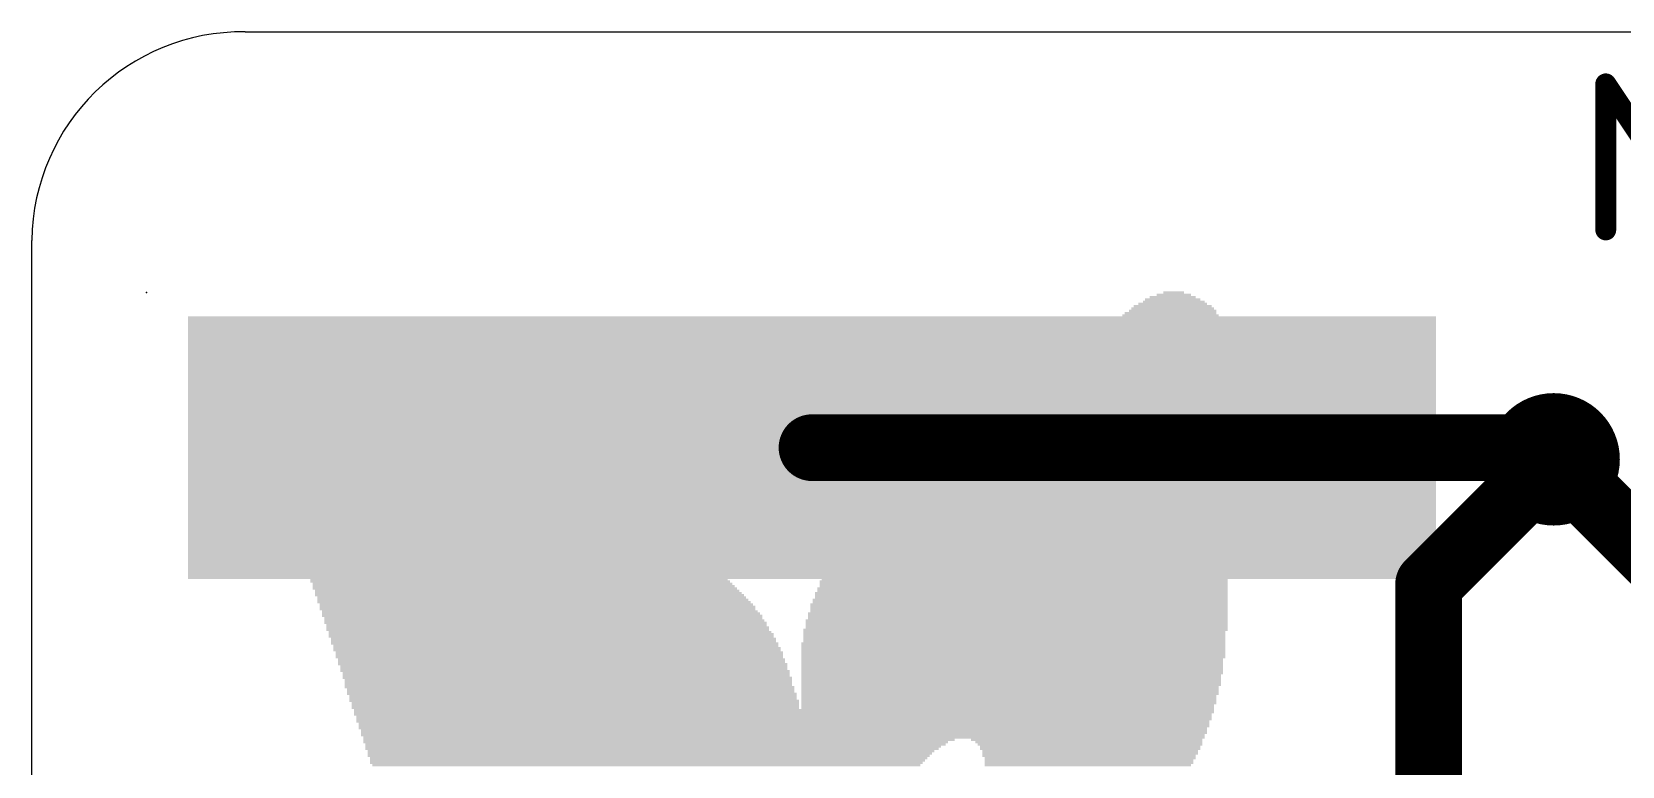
# Model space of a CAD drawing. Extents: x -5 to 26.9, y -6.2 to 6.2.
# Drawn here: x -4.95 to 4.74, y 1.56 to 6.03 of the extents above; entities that cross this region are included whole.
import ezdxf

# ---------------------------------------------------------------- set-up
doc = ezdxf.new("R2010")
doc.units = 0
for name, color, linetype in [('1', 12, 'CONTINUOUS'), ('16', 5, 'CONTINUOUS'), ('18', 3, 'CONTINUOUS'), ('20', 53, 'CONTINUOUS'), ('21', 40, 'CONTINUOUS'), ('22', 6, 'CONTINUOUS'), ('24', 53, 'CONTINUOUS'), ('29', 253, 'CONTINUOUS')]:
    doc.layers.add(name, color=color, linetype=linetype)

# ---------------------------------------------------------------- blocks, each defined once
blk = doc.blocks.new('RECT')
blk.add_solid([(-0.5, -0.5), (0.5, -0.5), (-0.5, 0.5), (0.5, 0.5)])
blk = doc.blocks.new('ROUNDV')
at = {"const_width": 0.5}
blk.add_lwpolyline([(0, -0.25, 1), (0, 0.25, 1), (0, -0.25)], format="xyb", dxfattribs=at)

msp = doc.modelspace()

# ---------------------------------------------------------------- linework, layer by layer
at = {"layer": '1'}
for points, const_width in [([(-0.2, 3.5), (4.247, 3.5)], 0.4064), ([(4.247, 3.5), (4.318, 3.429)], 0.1778)]:
    msp.add_lwpolyline(points, dxfattribs=dict(at, const_width=const_width))
for points, const_width in [([(-0.2, 3.6016, 1), (-0.2, 3.3984)], 0.2032), ([(4.247, 3.3984, 1), (4.247, 3.6016)], 0.2032), ([(4.2784, 3.5314, 1), (4.2156, 3.4686)], 0.0889), ([(4.2866, 3.3976, 1), (4.3494, 3.4604)], 0.0889)]:
    msp.add_lwpolyline(points, format="xyb", dxfattribs=dict(at, const_width=const_width))
at = {"layer": '16', "const_width": 0.4064}
for points in [[(4.318, 3.429), (3.556, 2.667)], [(5.842, 1.905), (4.318, 3.429)], [(3.556, 2.667), (3.556, -0.4826)]]:
    msp.add_lwpolyline(points, dxfattribs=at)
at = {"layer": '16', "const_width": 0.2032}
for points in [[(4.3898, 3.5008, 1), (4.2462, 3.3572)], [(4.3898, 3.3572, 1), (4.2462, 3.5008)], [(3.6576, 2.667, 1), (3.4544, 2.667)], [(3.4842, 2.7388, 1), (3.6278, 2.5952)]]:
    msp.add_lwpolyline(points, format="xyb", dxfattribs=at)
at = {"layer": '20'}
for p, q in [((-3.653, 6.0325), (25.3959, 6.0325)), ((-4.953, -4.7625), (-4.953, 4.7625))]:
    msp.add_line(p, q, dxfattribs=at)
msp.add_arc((-3.668, 4.7475), 1.2851, 89.3312, 179.3312, dxfattribs=at)
at = {"layer": '21', "const_width": 0.127}
for points in [[(4.6355, 4.826), (4.6355, 5.7158)], [(4.6355, 5.7158), (5.2287, 4.826)]]:
    msp.add_lwpolyline(points, dxfattribs=at)
at = {"layer": '21', "const_width": 0.0635}
for points in [[(4.6673, 5.7158, 1), (4.6038, 5.7158)], [(4.6619, 5.7334, 1), (4.6091, 5.6981)], [(4.6038, 4.826, 1), (4.6673, 4.826)]]:
    msp.add_lwpolyline(points, format="xyb", dxfattribs=at)
at = {"layer": '24'}
msp.add_point((-4.2545, 4.445), dxfattribs=at)

# ---------------------------------------------------------------- block references
at = {"layer": '1', "xscale": 7.5, "yscale": 1.5}
msp.add_blockref('RECT', (-0.2, 3.5), dxfattribs=at)
at = {"layer": '18', "xscale": 0.8064, "yscale": 0.8064}
msp.add_blockref('ROUNDV', (4.318, 3.429), dxfattribs=at)
msp.add_blockref('ROUNDV', (4.318, 3.429), dxfattribs=at)
at = {"layer": '22'}
for p, xscale, yscale in [((1.9971, 4.3612), 0.475, 0.014), ((1.997, 4.3752), 0.4191, 0.0139), ((2.0041, 4.3891), 0.3772, 0.014), ((1.997, 4.4031), 0.3353, 0.014), ((1.9971, 4.4171), 0.2794, 0.0139), ((2.004, 4.431), 0.2095, 0.014), ((2.004, 4.445), 0.1257, 0.014), ((1.9692, 4.2634), 0.6705, 0.014), ((1.9691, 4.2774), 0.6426, 0.0139), ((1.9761, 4.2913), 0.6286, 0.014), ((1.9831, 4.3053), 0.5868, 0.014), ((1.9831, 4.3193), 0.5588, 0.014), ((1.997, 4.3333), 0.5309, 0.0139), ((1.997, 4.3472), 0.5029, 0.014), ((1.9063, 4.1656), 0.8242, 0.014), ((1.9133, 4.1796), 0.8103, 0.014), ((1.9273, 4.1936), 0.7823, 0.0139), ((1.9342, 4.2075), 0.7684, 0.014), ((1.9482, 4.2215), 0.7404, 0.014), ((1.9482, 4.2355), 0.7125, 0.0139), ((1.9552, 4.2494), 0.6985, 0.014), ((1.8504, 4.0678), 0.964, 0.014), ((1.8574, 4.0818), 0.95, 0.014), ((1.8644, 4.0957), 0.936, 0.0139), ((1.8784, 4.1097), 0.9081, 0.014), ((1.8854, 4.1237), 0.8941, 0.014), ((1.8923, 4.1376), 0.8802, 0.0139), ((1.9063, 4.1516), 0.8522, 0.014), ((1.7806, 3.97), 1.1037, 0.014), ((1.7876, 3.984), 1.0897, 0.014), ((1.8015, 3.998), 1.0618, 0.0139), ((1.8085, 4.0119), 1.0478, 0.014), ((1.8155, 4.0259), 1.0338, 0.014), ((1.8295, 4.0399), 1.0059, 0.014), ((1.8365, 4.0539), 0.9919, 0.0139), ((1.7107, 3.8722), 1.2434, 0.014), ((1.7247, 3.8862), 1.2154, 0.014), ((1.7317, 3.9002), 1.2015, 0.014), ((1.7457, 3.9142), 1.1735, 0.0139), ((1.7526, 3.9281), 1.1596, 0.014), ((1.7596, 3.9421), 1.1456, 0.014), ((1.7736, 3.9561), 1.1176, 0.0139), ((1.6479, 3.7745), 1.3691, 0.0139), ((1.6549, 3.7884), 1.3551, 0.014), ((1.6688, 3.8024), 1.3272, 0.014), ((1.6758, 3.8164), 1.3132, 0.0139), ((1.6828, 3.8303), 1.2993, 0.014), ((1.6967, 3.8443), 1.2713, 0.014), ((1.7038, 3.8583), 1.2573, 0.0139), ((1.578, 3.6766), 1.5088, 0.0139), ((1.5919, 3.6906), 1.4809, 0.014), ((1.599, 3.7046), 1.4669, 0.014), ((1.6059, 3.7186), 1.4529, 0.0139), ((1.6199, 3.7325), 1.425, 0.014), ((1.6269, 3.7465), 1.411, 0.014), ((1.6409, 3.7605), 1.3831, 0.014), ((-3.074, 3.5789), 0.475, 0.0139), ((-3.0811, 3.5928), 0.4051, 0.014), ((-3.095, 3.6068), 0.3492, 0.014), ((-3.109, 3.6208), 0.2655, 0.014), ((-3.116, 3.6348), 0.1677, 0.0139), ((1.5151, 3.5789), 1.6345, 0.0139), ((1.5221, 3.5928), 1.6206, 0.014), ((1.5291, 3.6068), 1.6066, 0.014), ((1.5431, 3.6208), 1.5787, 0.014), ((1.5501, 3.6348), 1.5647, 0.0139), ((1.5641, 3.6487), 1.5367, 0.014), ((1.571, 3.6627), 1.5228, 0.014), ((-2.9693, 3.4811), 0.8521, 0.014), ((-3.0042, 3.509), 0.7544, 0.014), ((-2.9832, 3.495), 0.7963, 0.0139), ((-3.0182, 3.523), 0.6985, 0.014), ((-3.0321, 3.537), 0.6426, 0.0139), ((-3.0461, 3.5509), 0.5868, 0.014), ((-3.06, 3.5649), 0.5309, 0.014), ((1.4453, 3.4811), 1.7742, 0.014), ((1.4593, 3.495), 1.7463, 0.0139), ((1.4663, 3.509), 1.7323, 0.014), ((1.4732, 3.523), 1.7184, 0.014), ((1.4872, 3.537), 1.6904, 0.0139), ((1.4942, 3.5509), 1.6764, 0.014), ((1.5011, 3.5649), 1.6625, 0.014), ((-2.9204, 3.4392), 1.0059, 0.0139), ((-2.8994, 3.4252), 1.0478, 0.014), ((-2.8575, 3.3973), 1.1316, 0.0139), ((-2.8784, 3.4112), 1.0897, 0.014), ((-2.9553, 3.4671), 0.908, 0.014), ((-2.9344, 3.4531), 0.9499, 0.014), ((1.3894, 3.3973), 1.886, 0.0139), ((1.3964, 3.4112), 1.872, 0.014), ((1.4103, 3.4252), 1.8441, 0.014), ((1.4174, 3.4392), 1.8301, 0.0139), ((1.4244, 3.4531), 1.8161, 0.014), ((1.4383, 3.4671), 1.7882, 0.014), ((-2.8436, 3.3833), 1.1875, 0.014), ((-2.8226, 3.3693), 1.2294, 0.014), ((-2.8016, 3.3554), 1.2713, 0.0139), ((-2.7807, 3.3414), 1.3132, 0.014), ((-2.7597, 3.3274), 1.3551, 0.014), ((-2.7388, 3.3134), 1.397, 0.014), ((-2.7178, 3.2995), 1.439, 0.0139), ((1.3266, 3.2995), 2.0117, 0.0139), ((1.3335, 3.3134), 1.9978, 0.014), ((1.3475, 3.3274), 1.9698, 0.014), ((1.3545, 3.3414), 1.9558, 0.014), ((1.3615, 3.3554), 1.9419, 0.0139), ((1.3685, 3.3693), 1.9279, 0.014), ((1.3824, 3.3833), 1.9, 0.014), ((-2.6968, 3.2855), 1.4809, 0.014), ((-2.6759, 3.2715), 1.5228, 0.014), ((-2.648, 3.2576), 1.5507, 0.0139), ((-2.6061, 3.2296), 1.6345, 0.014), ((-2.5572, 3.2017), 1.7323, 0.014), ((-2.627, 3.2436), 1.5926, 0.014), ((-2.5781, 3.2157), 1.6904, 0.0139), ((1.2776, 3.2017), 2.1095, 0.014), ((1.2847, 3.2157), 2.0955, 0.0139), ((1.2916, 3.2296), 2.0816, 0.014), ((1.2986, 3.2436), 2.0676, 0.014), ((1.3056, 3.2576), 2.0536, 0.0139), ((1.3126, 3.2715), 2.0397, 0.014), ((1.3196, 3.2855), 2.0257, 0.014), ((-2.5083, 3.1737), 1.8021, 0.014), ((-2.5292, 3.1877), 1.7602, 0.014), ((-2.4873, 3.1598), 1.844, 0.0139), ((-2.4594, 3.1458), 1.8719, 0.014), ((-2.4384, 3.1318), 1.9138, 0.014), ((-2.4174, 3.1179), 1.9558, 0.0139), ((-2.3895, 3.1039), 1.9838, 0.014), ((1.2288, 3.1039), 2.2073, 0.014), ((1.2358, 3.1179), 2.1933, 0.0139), ((1.2427, 3.1318), 2.1794, 0.014), ((1.2497, 3.1458), 2.1654, 0.014), ((1.2567, 3.1598), 2.1514, 0.0139), ((1.2637, 3.1737), 2.1375, 0.014), ((1.2707, 3.1877), 2.1235, 0.014), ((-2.3337, 3.062), 2.0955, 0.014), ((-2.3685, 3.0899), 2.0257, 0.014), ((-2.3546, 3.076), 2.0536, 0.0139), ((-2.3127, 3.048), 2.1095, 0.014), ((-2.2987, 3.034), 2.1374, 0.014), ((-2.2778, 3.0201), 2.1793, 0.0139), ((-2.2568, 3.0061), 2.1933, 0.014), ((1.1938, 3.0201), 2.2772, 0.0139), ((1.1938, 3.0061), 2.2772, 0.014), ((1.2008, 3.034), 2.2632, 0.014), ((1.2078, 3.048), 2.2492, 0.014), ((1.2148, 3.062), 2.2352, 0.014), ((1.2218, 3.0899), 2.2213, 0.014), ((1.2218, 3.076), 2.2213, 0.0139), ((-2.2428, 2.9921), 2.2212, 0.014), ((-2.2288, 2.9782), 2.2491, 0.0139), ((-2.201, 2.9502), 2.2771, 0.014), ((-2.2149, 2.9642), 2.2492, 0.014), ((-2.1869, 2.9363), 2.3051, 0.0139), ((-2.166, 2.9223), 2.319, 0.014), ((-2.159, 2.9083), 2.333, 0.014), ((1.1519, 2.9083), 2.361, 0.014), ((1.1589, 2.9223), 2.347, 0.014), ((1.1659, 2.9363), 2.333, 0.0139), ((1.1728, 2.9642), 2.3191, 0.014), ((1.1728, 2.9502), 2.3191, 0.014), ((1.1799, 2.9782), 2.3051, 0.0139), ((1.1868, 2.9921), 2.2911, 0.014), ((-2.145, 2.8943), 2.3609, 0.014), ((-2.1171, 2.8664), 2.3888, 0.014), ((-2.1031, 2.8524), 2.4168, 0.014), ((-2.124, 2.8803), 2.3749, 0.0139), ((-2.0892, 2.8384), 2.4169, 0.0139), ((-2.0822, 2.8245), 2.4308, 0.014), ((-2.0682, 2.8105), 2.4588, 0.014), ((1.124, 2.8105), 2.4169, 0.014), ((1.131, 2.8384), 2.4029, 0.0139), ((1.131, 2.8245), 2.4029, 0.014), ((1.138, 2.8664), 2.3889, 0.014), ((1.138, 2.8524), 2.3889, 0.014), ((1.145, 2.8803), 2.3749, 0.0139), ((1.1519, 2.8943), 2.361, 0.014), ((-2.0543, 2.7966), 2.4587, 0.0139), ((-2.0473, 2.7826), 2.4727, 0.014), ((-2.0333, 2.7686), 2.5006, 0.014), ((-2.0193, 2.7546), 2.5006, 0.014), ((-2.0123, 2.7407), 2.5146, 0.0139), ((-2.0053, 2.7267), 2.5286, 0.014), ((-1.9914, 2.7127), 2.5285, 0.014), ((1.096, 2.7127), 2.4727, 0.014), ((1.103, 2.7407), 2.4588, 0.0139), ((1.103, 2.7267), 2.4588, 0.014), ((1.11, 2.7686), 2.4448, 0.014), ((1.11, 2.7546), 2.4448, 0.014), ((1.117, 2.7966), 2.4308, 0.0139), ((1.117, 2.7826), 2.4308, 0.014), ((-1.9844, 2.6987), 2.5425, 0.0139), ((-1.9774, 2.6848), 2.5565, 0.014), ((-1.9635, 2.6708), 2.5565, 0.014), ((-1.9565, 2.6568), 2.5705, 0.0139), ((-1.9495, 2.6429), 2.5845, 0.014), ((-1.9355, 2.6289), 2.5844, 0.014), ((-1.9285, 2.6149), 2.5984, 0.014), ((1.0751, 2.6149), 2.5146, 0.014), ((1.082, 2.6429), 2.5007, 0.014), ((1.082, 2.6289), 2.5007, 0.014), ((1.0891, 2.6848), 2.4867, 0.014), ((1.0891, 2.6708), 2.4867, 0.014), ((1.0891, 2.6568), 2.4867, 0.0139), ((1.096, 2.6987), 2.4727, 0.0139), ((-1.9215, 2.601), 2.6124, 0.0139), ((-1.9006, 2.573), 2.6263, 0.014), ((-1.8936, 2.5591), 2.6403, 0.0139), ((-1.9075, 2.587), 2.6124, 0.014), ((-1.8727, 2.5311), 2.6543, 0.014), ((-1.8727, 2.5171), 2.6543, 0.0139), ((-1.8796, 2.5451), 2.6404, 0.014), ((1.0611, 2.5451), 2.5426, 0.014), ((1.0611, 2.5311), 2.5426, 0.014), ((1.0611, 2.5171), 2.5426, 0.0139), ((1.0681, 2.573), 2.5286, 0.014), ((1.0681, 2.5591), 2.5286, 0.0139), ((1.0751, 2.601), 2.5146, 0.0139), ((1.0751, 2.587), 2.5146, 0.014), ((-1.8587, 2.5032), 2.6543, 0.014), ((-1.8517, 2.4892), 2.6683, 0.014), ((-1.8447, 2.4752), 2.6822, 0.014), ((-1.8377, 2.4613), 2.6682, 0.0139), ((-1.8307, 2.4473), 2.6822, 0.014), ((-1.8237, 2.4333), 2.6962, 0.014), ((-1.8168, 2.4194), 2.6823, 0.0139), ((1.0472, 2.4473), 2.5705, 0.014), ((1.0472, 2.4333), 2.5705, 0.014), ((1.0472, 2.4194), 2.5705, 0.0139), ((1.0541, 2.4892), 2.5566, 0.014), ((1.0541, 2.4752), 2.5566, 0.014), ((1.0541, 2.4613), 2.5566, 0.0139), ((1.0611, 2.5032), 2.5426, 0.014), ((-1.8098, 2.4054), 2.6963, 0.014), ((-1.8098, 2.3914), 2.6963, 0.014), ((-1.7958, 2.3775), 2.6962, 0.0139), ((-1.7888, 2.3635), 2.7102, 0.014), ((-1.7888, 2.3495), 2.7102, 0.014), ((-1.7748, 2.3355), 2.7102, 0.014), ((-1.7748, 2.3216), 2.7102, 0.0139), ((1.0332, 2.3775), 2.5705, 0.0139), ((1.0332, 2.3635), 2.5705, 0.014), ((1.0332, 2.3495), 2.5705, 0.014), ((1.0332, 2.3355), 2.5705, 0.014), ((1.0332, 2.3216), 2.5705, 0.0139), ((1.0402, 2.3914), 2.5845, 0.014), ((1.0472, 2.4054), 2.5705, 0.014), ((-1.7679, 2.3076), 2.7241, 0.014), ((-1.7609, 2.2936), 2.7101, 0.014), ((-1.7539, 2.2797), 2.7241, 0.0139), ((-1.7539, 2.2657), 2.7241, 0.014), ((-1.7399, 2.2517), 2.7242, 0.014), ((-1.7399, 2.2378), 2.7242, 0.0139), ((-1.7399, 2.2238), 2.7242, 0.014), ((1.0262, 2.3076), 2.5845, 0.014), ((1.0262, 2.2936), 2.5845, 0.014), ((1.0262, 2.2797), 2.5845, 0.0139), ((1.0262, 2.2657), 2.5845, 0.014), ((1.0262, 2.2517), 2.5845, 0.014), ((1.0262, 2.2378), 2.5845, 0.0139), ((1.0262, 2.2238), 2.5845, 0.014), ((-1.726, 2.2098), 2.7241, 0.014), ((-1.726, 2.1958), 2.7241, 0.014), ((-1.7189, 2.1819), 2.7381, 0.0139), ((-1.705, 2.14), 2.7381, 0.0139), ((-1.712, 2.1679), 2.7241, 0.014), ((-1.712, 2.1539), 2.7241, 0.014), ((-1.698, 2.126), 2.7242, 0.014), ((1.0192, 2.2098), 2.5705, 0.014), ((1.0192, 2.1958), 2.5705, 0.014), ((1.0192, 2.1819), 2.5705, 0.0139), ((1.0192, 2.1679), 2.5705, 0.014), ((1.0192, 2.1539), 2.5705, 0.014), ((1.0192, 2.14), 2.5705, 0.0139), ((1.0192, 2.126), 2.5705, 0.014), ((-1.698, 2.112), 2.7242, 0.014), ((-1.691, 2.0981), 2.7382, 0.0139), ((-1.684, 2.0841), 2.7242, 0.014), ((-1.684, 2.0701), 2.7242, 0.014), ((-1.684, 2.0561), 2.7242, 0.014), ((-1.6771, 2.0421), 2.7381, 0.0139), ((-1.6701, 2.0282), 2.7241, 0.014), ((1.0122, 2.112), 2.5565, 0.014), ((1.0122, 2.0981), 2.5565, 0.0139), ((1.0122, 2.0841), 2.5565, 0.014), ((1.0122, 2.0701), 2.5565, 0.014), ((1.0122, 2.0561), 2.5565, 0.014), ((1.0052, 2.0421), 2.5426, 0.0139), ((1.0052, 2.0282), 2.5426, 0.014), ((-1.6631, 2.0003), 2.7381, 0.0139), ((-1.6701, 2.0142), 2.7241, 0.014), ((-1.6561, 1.9863), 2.7242, 0.014), ((-1.6561, 1.9723), 2.7242, 0.014), ((-1.6491, 1.9584), 2.7382, 0.0139), ((-1.6421, 1.9444), 2.7242, 0.014), ((1.0052, 2.0142), 2.5426, 0.014), ((1.0052, 2.0003), 2.5426, 0.0139), ((0.9982, 1.9863), 2.5286, 0.014), ((0.9982, 1.9723), 2.5286, 0.014), ((0.9982, 1.9584), 2.5286, 0.0139), ((0.9982, 1.9444), 2.5286, 0.014), ((-1.6421, 1.9304), 2.7242, 0.014), ((-1.6421, 1.9164), 2.7242, 0.014), ((-0.3709, 1.9025), 5.2387, 0.0139), ((-0.3709, 1.8885), 5.2387, 0.014), ((-0.3778, 1.8745), 5.2248, 0.014), ((-0.3708, 1.8606), 5.2108, 0.0139), ((-0.3708, 1.8466), 5.2108, 0.014), ((0.9912, 1.9304), 2.5146, 0.014), ((0.9912, 1.9164), 2.5146, 0.014), ((-0.3778, 1.8326), 5.1968, 0.014), ((-0.3709, 1.8187), 5.1829, 0.0139), ((-0.3709, 1.8047), 5.1829, 0.014), ((-0.3779, 1.7907), 5.1689, 0.014), ((-0.3709, 1.7767), 5.1549, 0.014), ((-0.3709, 1.7628), 5.1549, 0.0139), ((-0.3778, 1.7488), 5.141, 0.014), ((-1.1532, 1.7069), 3.5623, 0.014), ((-0.3708, 1.7348), 5.127, 0.014), ((-1.1322, 1.7208), 3.6042, 0.0139), ((-1.1532, 1.6929), 3.5344, 0.014), ((-1.1672, 1.679), 3.5065, 0.0139), ((-1.1742, 1.665), 3.4925, 0.014), ((-1.1811, 1.651), 3.4506, 0.014), ((1.4732, 1.7208), 1.411, 0.0139), ((1.4872, 1.7069), 1.383, 0.014), ((1.4942, 1.6929), 1.3691, 0.014), ((1.4942, 1.679), 1.3411, 0.0139), ((1.4942, 1.665), 1.3411, 0.014), ((1.4942, 1.651), 1.3131, 0.014), ((-1.1881, 1.637), 3.4366, 0.014), ((-1.1951, 1.6231), 3.4227, 0.0139), ((-1.1951, 1.6091), 3.3947, 0.014), ((-1.2021, 1.5951), 3.3807, 0.014), ((-1.209, 1.5812), 3.3667, 0.0139), ((-1.209, 1.5672), 3.3389, 0.014), ((1.4872, 1.6231), 1.2992, 0.0139), ((1.4942, 1.637), 1.3131, 0.014), ((1.4942, 1.6091), 1.2853, 0.014), ((1.4871, 1.5951), 1.2713, 0.014), ((1.4871, 1.5812), 1.2713, 0.0139), ((1.4802, 1.5672), 1.2573, 0.014)]:
    msp.add_blockref('RECT', p, dxfattribs=dict(at, xscale=xscale, yscale=yscale))
at = {"layer": '29', "xscale": 7.6016, "yscale": 1.6016}
msp.add_blockref('RECT', (-0.2, 3.5), dxfattribs=at)

doc.saveas('drawing.dxf')
